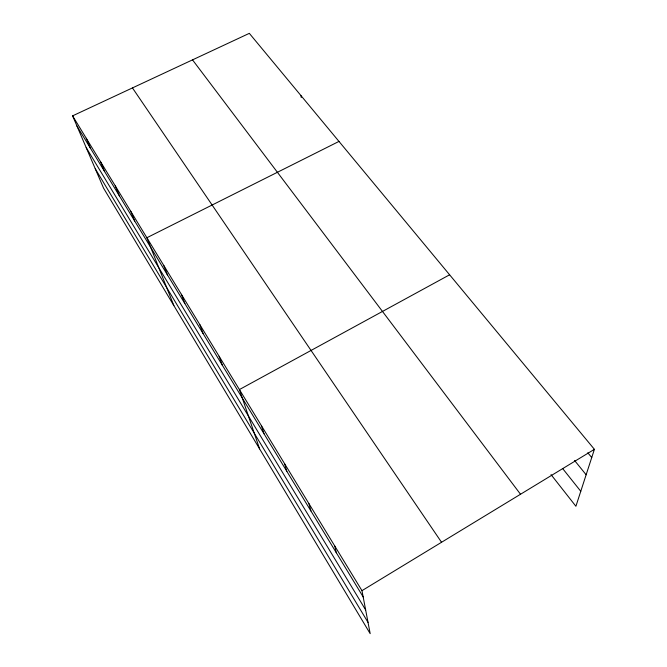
<?xml version="1.0" encoding="UTF-8"?>
<svg xmlns="http://www.w3.org/2000/svg" width="667" height="667" viewBox="0 0 667 667"><rect width="100%" height="100%" fill="white"/><g stroke="black" fill="none" stroke-linecap="round" stroke-linejoin="round"><path stroke-width="1" d="M72.595 115.858L361.973 590.662L370.177 633.65L103.568 188.152L72.595 115.858L249.325 33.35L594.405 449.325L575.904 506.27L551.025 474.612M361.973 590.662L594.405 449.325M449.616 274.787L239.411 389.561L259.605 448.891M338.978 141.421L146.873 237.735L173.862 305.611M587.802 452.776L591.737 457.554M574.554 460.455L586.143 474.771M562.656 468.567L580.774 491.287M192.521 59.872L520.518 494.255M132.45 87.911L441.546 542.279M76.955 126.046L363.165 596.907M86.201 147.624L365.649 609.938M95.239 168.718L368.026 622.394M86.251 138.269L90.537 148.382M100.475 161.606L104.661 171.627M115.291 185.918L119.376 195.831M130.749 211.272L134.709 221.06M163.723 265.391L167.409 274.862M181.349 294.297L184.867 303.577M199.8 324.571L203.135 333.625M219.126 356.286L222.253 365.091M261.381 425.604L264.007 433.775M284.517 463.565L286.843 471.352M308.921 503.61L310.914 510.947M334.701 545.906L336.318 552.735M300.959 95.589L301.251 97.515"/></g></svg>
